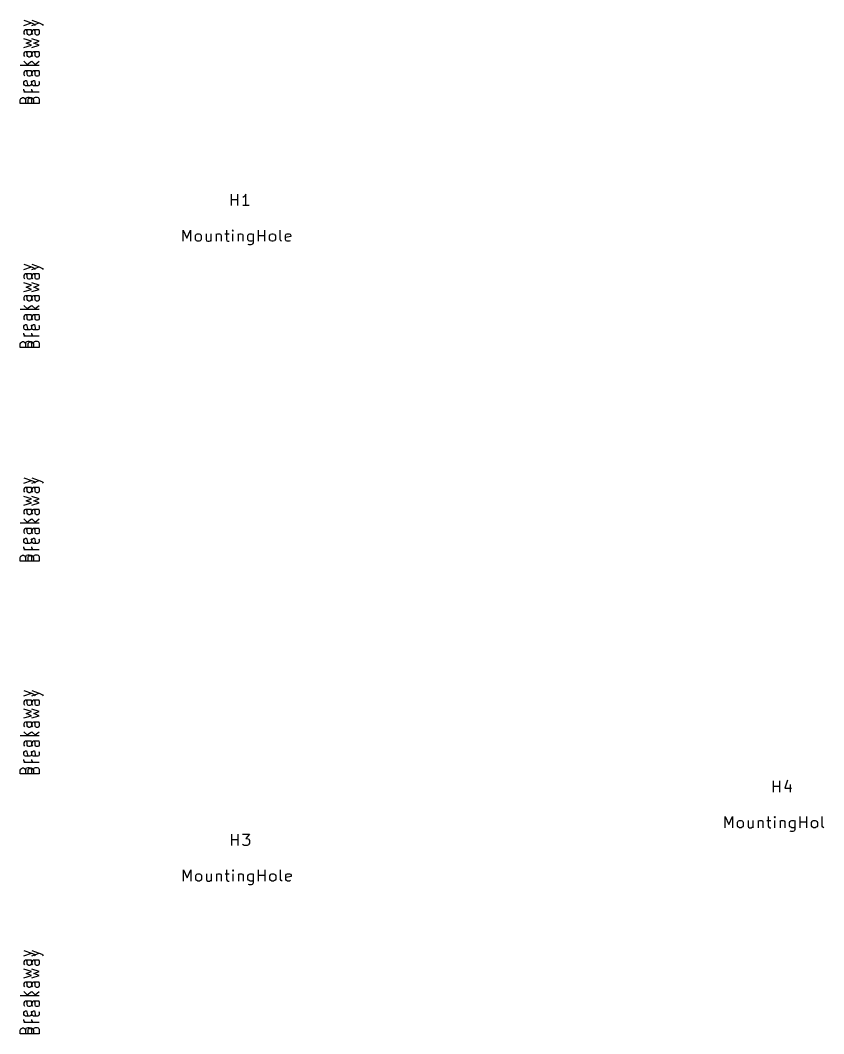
# Model space of a CAD drawing. Extents: x 64 to 353, y -155 to -55.
# Drawn here: x 208.4 to 280.2, y -155.1 to -64.6 of the extents above; entities that cross this region are included whole.
import ezdxf

# ---------------------------------------------------------------- set-up
doc = ezdxf.new("R2010")
doc.units = 0
doc.layers.add('BLACK', color=7, linetype='CONTINUOUS')

msp = doc.modelspace()

# ---------------------------------------------------------------- linework, layer by layer
at = {"layer": 'BLACK', "linetype": 'CONTINUOUS'}
for p, q in [((208.763, -64.6395), (209.429, -64.8776)), ((208.763, -65.1157), (209.429, -64.8776)), ((209.429, -64.8776), (209.667, -64.9728)), ((209.463, -64.6395), (210.129, -64.8776)), ((209.463, -65.1157), (210.129, -64.8776)), ((209.667, -64.9728), (209.715, -65.0205)), ((209.715, -65.0205), (209.763, -65.1157)), ((210.129, -64.8776), (210.367, -64.9728)), ((210.367, -64.9728), (210.415, -65.0205)), ((210.415, -65.0205), (210.463, -65.1157)), ((208.81, -65.5443), (208.763, -65.6395)), ((208.763, -65.6395), (208.763, -65.83)), ((208.763, -65.83), (208.81, -65.9252)), ((208.906, -65.4966), (208.81, -65.5443)), ((209.429, -65.4966), (208.906, -65.4966)), ((209.048, -65.5919), (209.001, -65.4966)), ((209.048, -65.83), (209.048, -65.5919)), ((209.096, -65.9252), (209.048, -65.83)), ((209.191, -65.9728), (209.096, -65.9252)), ((209.287, -65.9728), (209.191, -65.9728)), ((209.382, -65.9252), (209.287, -65.9728)), ((209.382, -65.4966), (209.429, -65.5919)), ((209.429, -65.83), (209.382, -65.9252)), ((209.429, -65.5919), (209.429, -65.83)), ((209.51, -65.5443), (209.463, -65.6395)), ((209.463, -65.6395), (209.463, -65.83)), ((209.463, -65.83), (209.51, -65.9252)), ((209.606, -65.4966), (209.51, -65.5443)), ((210.129, -65.4966), (209.606, -65.4966)), ((209.748, -65.5919), (209.701, -65.4966)), ((209.748, -65.83), (209.748, -65.5919)), ((209.796, -65.9252), (209.748, -65.83)), ((209.891, -65.9728), (209.796, -65.9252)), ((209.987, -65.9728), (209.891, -65.9728)), ((210.082, -65.9252), (209.987, -65.9728)), ((210.082, -65.4966), (210.129, -65.5919)), ((210.129, -65.83), (210.082, -65.9252)), ((210.129, -65.5919), (210.129, -65.83)), ((209.429, -66.4966), (208.763, -66.3062)), ((208.763, -67.0681), (209.429, -66.8776)), ((208.953, -66.6871), (209.429, -66.4966)), ((209.429, -66.8776), (208.953, -66.6871)), ((210.129, -66.4966), (209.463, -66.3062)), ((209.463, -67.0681), (210.129, -66.8776)), ((209.653, -66.6871), (210.129, -66.4966)), ((210.129, -66.8776), (209.653, -66.6871)), ((208.81, -67.4966), (208.763, -67.5919)), ((208.763, -67.5919), (208.763, -67.7824)), ((208.763, -67.7824), (208.81, -67.8776)), ((208.906, -67.449), (208.81, -67.4966)), ((209.429, -67.449), (208.906, -67.449)), ((209.048, -67.5443), (209.001, -67.449)), ((209.048, -67.7824), (209.048, -67.5443)), ((209.096, -67.8776), (209.048, -67.7824)), ((209.191, -67.9252), (209.096, -67.8776)), ((209.382, -67.8776), (209.287, -67.9252)), ((209.382, -67.449), (209.429, -67.5443)), ((209.429, -67.7824), (209.382, -67.8776)), ((209.429, -67.5443), (209.429, -67.7824)), ((209.51, -67.4966), (209.463, -67.5919)), ((209.463, -67.5919), (209.463, -67.7824)), ((209.463, -67.7824), (209.51, -67.8776)), ((209.606, -67.449), (209.51, -67.4966)), ((210.129, -67.449), (209.606, -67.449)), ((209.748, -67.5443), (209.701, -67.449)), ((209.748, -67.7824), (209.748, -67.5443)), ((209.796, -67.8776), (209.748, -67.7824)), ((209.891, -67.9252), (209.796, -67.8776)), ((210.082, -67.8776), (209.987, -67.9252)), ((210.082, -67.449), (210.129, -67.5443)), ((210.129, -67.7824), (210.082, -67.8776)), ((210.129, -67.5443), (210.129, -67.7824)), ((209.429, -68.6871), (208.429, -68.6871)), ((208.763, -68.3062), (209.144, -68.6871)), ((209.048, -68.5919), (209.429, -68.3062)), ((210.129, -68.6871), (209.129, -68.6871)), ((209.287, -67.9252), (209.191, -67.9252)), ((209.463, -68.3062), (209.844, -68.6871)), ((209.748, -68.5919), (210.129, -68.3062)), ((209.987, -67.9252), (209.891, -67.9252)), ((208.81, -69.2109), (208.763, -69.3062)), ((208.763, -69.3062), (208.763, -69.4966)), ((208.763, -69.4966), (208.81, -69.5919)), ((208.906, -69.1633), (208.81, -69.2109)), ((209.429, -69.1633), (208.906, -69.1633)), ((209.048, -69.2585), (209.001, -69.1633)), ((209.048, -69.4966), (209.048, -69.2585)), ((209.096, -69.5919), (209.048, -69.4966)), ((209.191, -69.6395), (209.096, -69.5919)), ((209.287, -69.6395), (209.191, -69.6395)), ((209.382, -69.5919), (209.287, -69.6395)), ((209.382, -69.1633), (209.429, -69.2585)), ((209.429, -69.4966), (209.382, -69.5919)), ((209.429, -69.2585), (209.429, -69.4966)), ((209.51, -69.2109), (209.463, -69.3062)), ((209.463, -69.3062), (209.463, -69.4966)), ((209.463, -69.4966), (209.51, -69.5919)), ((209.606, -69.1633), (209.51, -69.2109)), ((210.129, -69.1633), (209.606, -69.1633)), ((209.748, -69.2585), (209.701, -69.1633)), ((209.748, -69.4966), (209.748, -69.2585)), ((209.796, -69.5919), (209.748, -69.4966)), ((209.891, -69.6395), (209.796, -69.5919)), ((209.987, -69.6395), (209.891, -69.6395)), ((210.082, -69.5919), (209.987, -69.6395)), ((210.082, -69.1633), (210.129, -69.2585)), ((210.129, -69.4966), (210.082, -69.5919)), ((210.129, -69.2585), (210.129, -69.4966)), ((208.763, -70.1633), (208.81, -70.0681)), ((208.763, -70.3538), (208.763, -70.1633)), ((208.81, -70.449), (208.763, -70.3538)), ((208.81, -70.0681), (208.906, -70.0205)), ((208.906, -70.4966), (208.81, -70.449)), ((208.906, -70.0205), (209.001, -70.0205)), ((209.287, -70.4966), (208.906, -70.4966)), ((209.001, -70.0205), (209.096, -70.4966)), ((209.382, -70.449), (209.287, -70.4966)), ((209.382, -70.0681), (209.429, -70.1633)), ((209.429, -70.3538), (209.382, -70.449)), ((209.429, -70.1633), (209.429, -70.3538)), ((209.463, -70.1633), (209.51, -70.0681)), ((209.463, -70.3538), (209.463, -70.1633)), ((209.51, -70.449), (209.463, -70.3538)), ((209.51, -70.0681), (209.606, -70.0205)), ((209.606, -70.4966), (209.51, -70.449)), ((209.606, -70.0205), (209.701, -70.0205)), ((209.987, -70.4966), (209.606, -70.4966)), ((209.701, -70.0205), (209.796, -70.4966)), ((210.082, -70.449), (209.987, -70.4966)), ((210.082, -70.0681), (210.129, -70.1633)), ((210.129, -70.3538), (210.082, -70.449)), ((210.129, -70.1633), (210.129, -70.3538)), ((208.763, -70.8776), (208.763, -70.7824)), ((208.81, -70.9728), (208.763, -70.8776)), ((209.429, -71.0681), (208.763, -71.0681)), ((208.858, -71.0205), (208.81, -70.9728)), ((208.953, -71.0681), (208.858, -71.0205)), ((209.001, -71.5443), (209.096, -71.4966)), ((209.096, -71.4966), (209.239, -71.4966)), ((209.239, -71.4966), (209.334, -71.5443)), ((209.463, -70.8776), (209.463, -70.7824)), ((209.51, -70.9728), (209.463, -70.8776)), ((210.129, -71.0681), (209.463, -71.0681)), ((209.558, -71.0205), (209.51, -70.9728)), ((209.653, -71.0681), (209.558, -71.0205)), ((209.701, -71.5443), (209.796, -71.4966)), ((209.796, -71.4966), (209.939, -71.4966)), ((209.939, -71.4966), (210.034, -71.5443)), ((208.429, -71.7347), (208.477, -71.6395)), ((208.429, -72.0681), (208.429, -71.7347)), ((209.429, -72.0681), (208.429, -72.0681)), ((208.477, -71.6395), (208.525, -71.5919)), ((208.525, -71.5919), (208.62, -71.5443)), ((208.62, -71.5443), (208.715, -71.5443)), ((208.715, -71.5443), (208.81, -71.5919)), ((208.81, -71.5919), (208.858, -71.6395)), ((208.858, -71.6395), (208.906, -71.7347)), ((208.906, -71.7347), (208.953, -71.5919)), ((208.906, -71.7347), (208.906, -72.0681)), ((208.953, -71.5919), (209.001, -71.5443)), ((209.129, -71.7347), (209.177, -71.6395)), ((209.129, -72.0681), (209.129, -71.7347)), ((210.129, -72.0681), (209.129, -72.0681)), ((209.177, -71.6395), (209.225, -71.5919)), ((209.225, -71.5919), (209.32, -71.5443)), ((209.32, -71.5443), (209.415, -71.5443)), ((209.334, -71.5443), (209.382, -71.5919)), ((209.382, -71.5919), (209.429, -71.6871)), ((209.415, -71.5443), (209.51, -71.5919)), ((209.429, -71.6871), (209.429, -72.0681)), ((209.51, -71.5919), (209.558, -71.6395)), ((209.558, -71.6395), (209.606, -71.7347)), ((209.606, -71.7347), (209.653, -71.5919)), ((209.606, -71.7347), (209.606, -72.0681)), ((209.653, -71.5919), (209.701, -71.5443)), ((210.034, -71.5443), (210.082, -71.5919)), ((210.082, -71.5919), (210.129, -71.6871)), ((210.129, -71.6871), (210.129, -72.0681)), ((227.31, -81.1736), (227.31, -80.1736)), ((227.881, -81.1736), (227.881, -80.1736)), ((228.405, -80.4117), (228.31, -80.4593)), ((228.5, -80.3164), (228.405, -80.4117)), ((228.595, -80.1736), (228.5, -80.3164)), ((228.595, -81.1736), (228.595, -80.1736)), ((227.31, -80.6498), (227.881, -80.6498)), ((228.881, -81.1736), (228.31, -81.1736)), ((222.986, -84.3736), (222.986, -83.3736)), ((222.986, -83.3736), (223.319, -84.0879)), ((223.319, -84.0879), (223.653, -83.3736)), ((223.653, -83.3736), (223.653, -84.3736)), ((224.081, -83.8974), (224.129, -83.8022)), ((224.081, -84.1831), (224.081, -83.8974)), ((224.129, -83.8022), (224.176, -83.7545)), ((224.176, -83.7545), (224.272, -83.7069)), ((224.272, -83.7069), (224.414, -83.7069)), ((224.414, -83.7069), (224.51, -83.7545)), ((224.51, -83.7545), (224.557, -83.8022)), ((224.557, -83.8022), (224.605, -83.8974)), ((224.605, -83.8974), (224.605, -84.1831)), ((225.034, -83.7069), (225.034, -84.2307)), ((225.462, -83.7069), (225.462, -84.3736)), ((225.938, -83.7069), (225.938, -84.3736)), ((225.938, -83.8022), (225.986, -83.7545)), ((225.986, -83.7545), (226.081, -83.7069)), ((226.081, -83.7069), (226.224, -83.7069)), ((226.224, -83.7069), (226.319, -83.7545)), ((226.319, -83.7545), (226.367, -83.8498)), ((226.367, -83.8498), (226.367, -84.3736)), ((226.7, -83.7069), (227.081, -83.7069)), ((226.843, -83.3736), (226.843, -84.2307)), ((227.414, -83.3736), (227.367, -83.4212)), ((227.367, -83.4212), (227.414, -83.4688)), ((227.462, -83.4212), (227.414, -83.3736)), ((227.414, -83.3736), (227.414, -83.4688)), ((227.414, -83.4688), (227.462, -83.4212)), ((227.414, -84.3736), (227.414, -83.7069)), ((227.891, -83.7069), (227.891, -84.3736)), ((227.891, -83.8022), (227.938, -83.7545)), ((227.938, -83.7545), (228.034, -83.7069)), ((228.034, -83.7069), (228.176, -83.7069)), ((228.176, -83.7069), (228.272, -83.7545)), ((228.272, -83.7545), (228.319, -83.8498)), ((228.319, -83.8498), (228.319, -84.3736)), ((228.748, -83.8974), (228.795, -83.8022)), ((228.748, -84.1831), (228.748, -83.8974)), ((228.795, -83.8022), (228.843, -83.7545)), ((228.843, -83.7545), (228.938, -83.7069)), ((228.938, -83.7069), (229.129, -83.7069)), ((229.129, -83.7069), (229.224, -83.7545)), ((229.224, -83.7069), (229.224, -84.5164)), ((229.7, -84.3736), (229.7, -83.3736)), ((229.7, -83.8498), (230.272, -83.8498)), ((230.272, -84.3736), (230.272, -83.3736)), ((230.7, -83.8974), (230.748, -83.8022)), ((230.7, -84.1831), (230.7, -83.8974)), ((230.748, -83.8022), (230.795, -83.7545)), ((230.795, -83.7545), (230.891, -83.7069)), ((230.891, -83.7069), (231.034, -83.7069)), ((231.034, -83.7069), (231.129, -83.7545)), ((231.129, -83.7545), (231.176, -83.8022)), ((231.176, -83.8022), (231.224, -83.8974)), ((231.224, -83.8974), (231.224, -84.1831)), ((231.653, -84.2307), (231.653, -83.3736)), ((232.129, -83.8498), (232.176, -83.7545)), ((232.129, -84.2307), (232.129, -83.8498)), ((232.605, -83.945), (232.129, -84.0402)), ((232.176, -83.7545), (232.272, -83.7069)), ((232.272, -83.7069), (232.462, -83.7069)), ((232.462, -83.7069), (232.557, -83.7545)), ((232.557, -83.7545), (232.605, -83.8498)), ((232.605, -83.8498), (232.605, -83.945)), ((224.129, -84.2783), (224.081, -84.1831)), ((224.176, -84.326), (224.129, -84.2783)), ((224.272, -84.3736), (224.176, -84.326)), ((224.414, -84.3736), (224.272, -84.3736)), ((224.51, -84.326), (224.414, -84.3736)), ((224.557, -84.2783), (224.51, -84.326)), ((224.605, -84.1831), (224.557, -84.2783)), ((225.034, -84.2307), (225.081, -84.326)), ((225.081, -84.326), (225.176, -84.3736)), ((225.176, -84.3736), (225.319, -84.3736)), ((225.319, -84.3736), (225.414, -84.326)), ((225.414, -84.326), (225.462, -84.2783)), ((226.843, -84.2307), (226.891, -84.326)), ((226.891, -84.326), (226.986, -84.3736)), ((226.986, -84.3736), (227.081, -84.3736)), ((228.795, -84.2783), (228.748, -84.1831)), ((228.843, -84.326), (228.795, -84.2783)), ((228.891, -84.7069), (228.795, -84.6593)), ((228.938, -84.3736), (228.843, -84.326)), ((229.034, -84.7069), (228.891, -84.7069)), ((229.129, -84.3736), (228.938, -84.3736)), ((229.129, -84.6593), (229.034, -84.7069)), ((229.224, -84.326), (229.129, -84.3736)), ((229.176, -84.6117), (229.129, -84.6593)), ((229.224, -84.5164), (229.176, -84.6117)), ((230.748, -84.2783), (230.7, -84.1831)), ((230.795, -84.326), (230.748, -84.2783)), ((230.891, -84.3736), (230.795, -84.326)), ((231.034, -84.3736), (230.891, -84.3736)), ((231.129, -84.326), (231.034, -84.3736)), ((231.176, -84.2783), (231.129, -84.326)), ((231.224, -84.1831), (231.176, -84.2783)), ((231.7, -84.326), (231.653, -84.2307)), ((231.795, -84.3736), (231.7, -84.326)), ((232.176, -84.326), (232.129, -84.2307)), ((232.272, -84.3736), (232.176, -84.326)), ((232.462, -84.3736), (232.272, -84.3736)), ((232.557, -84.326), (232.462, -84.3736)), ((208.763, -86.4327), (209.429, -86.6708)), ((208.763, -86.9089), (209.429, -86.6708)), ((209.429, -86.6708), (209.667, -86.766)), ((209.463, -86.4327), (210.129, -86.6708)), ((209.463, -86.9089), (210.129, -86.6708)), ((209.667, -86.766), (209.715, -86.8137)), ((209.715, -86.8137), (209.763, -86.9089)), ((210.129, -86.6708), (210.367, -86.766)), ((210.367, -86.766), (210.415, -86.8137)), ((210.415, -86.8137), (210.463, -86.9089)), ((208.81, -87.3375), (208.763, -87.4327)), ((208.763, -87.4327), (208.763, -87.6232)), ((208.763, -87.6232), (208.81, -87.7184)), ((208.906, -87.2898), (208.81, -87.3375)), ((209.429, -87.2898), (208.906, -87.2898)), ((209.048, -87.3851), (209.001, -87.2898)), ((209.048, -87.6232), (209.048, -87.3851)), ((209.096, -87.7184), (209.048, -87.6232)), ((209.191, -87.766), (209.096, -87.7184)), ((209.287, -87.766), (209.191, -87.766)), ((209.382, -87.7184), (209.287, -87.766)), ((209.382, -87.2898), (209.429, -87.3851)), ((209.429, -87.6232), (209.382, -87.7184)), ((209.429, -87.3851), (209.429, -87.6232)), ((209.51, -87.3375), (209.463, -87.4327)), ((209.463, -87.4327), (209.463, -87.6232)), ((209.463, -87.6232), (209.51, -87.7184)), ((209.606, -87.2898), (209.51, -87.3375)), ((210.129, -87.2898), (209.606, -87.2898)), ((209.748, -87.3851), (209.701, -87.2898)), ((209.748, -87.6232), (209.748, -87.3851)), ((209.796, -87.7184), (209.748, -87.6232)), ((209.891, -87.766), (209.796, -87.7184)), ((209.987, -87.766), (209.891, -87.766)), ((210.082, -87.7184), (209.987, -87.766)), ((210.082, -87.2898), (210.129, -87.3851)), ((210.129, -87.6232), (210.082, -87.7184)), ((210.129, -87.3851), (210.129, -87.6232)), ((209.429, -88.2898), (208.763, -88.0994)), ((208.763, -88.8613), (209.429, -88.6708)), ((208.953, -88.4803), (209.429, -88.2898)), ((209.429, -88.6708), (208.953, -88.4803)), ((210.129, -88.2898), (209.463, -88.0994)), ((209.463, -88.8613), (210.129, -88.6708)), ((209.653, -88.4803), (210.129, -88.2898)), ((210.129, -88.6708), (209.653, -88.4803)), ((208.81, -89.2898), (208.763, -89.3851)), ((208.763, -89.3851), (208.763, -89.5756)), ((208.763, -89.5756), (208.81, -89.6708)), ((208.906, -89.2422), (208.81, -89.2898)), ((209.429, -89.2422), (208.906, -89.2422)), ((209.048, -89.3375), (209.001, -89.2422)), ((209.048, -89.5756), (209.048, -89.3375)), ((209.096, -89.6708), (209.048, -89.5756)), ((209.382, -89.2422), (209.429, -89.3375)), ((209.429, -89.5756), (209.382, -89.6708)), ((209.429, -89.3375), (209.429, -89.5756)), ((209.51, -89.2898), (209.463, -89.3851)), ((209.463, -89.3851), (209.463, -89.5756)), ((209.463, -89.5756), (209.51, -89.6708)), ((209.606, -89.2422), (209.51, -89.2898)), ((210.129, -89.2422), (209.606, -89.2422)), ((209.748, -89.3375), (209.701, -89.2422)), ((209.748, -89.5756), (209.748, -89.3375)), ((209.796, -89.6708), (209.748, -89.5756)), ((210.082, -89.2422), (210.129, -89.3375)), ((210.129, -89.5756), (210.082, -89.6708)), ((210.129, -89.3375), (210.129, -89.5756)), ((209.429, -90.4803), (208.429, -90.4803)), ((208.763, -90.0994), (209.144, -90.4803)), ((209.048, -90.3851), (209.429, -90.0994)), ((209.191, -89.7184), (209.096, -89.6708)), ((210.129, -90.4803), (209.129, -90.4803)), ((209.287, -89.7184), (209.191, -89.7184)), ((209.382, -89.6708), (209.287, -89.7184)), ((209.463, -90.0994), (209.844, -90.4803)), ((209.748, -90.3851), (210.129, -90.0994)), ((209.891, -89.7184), (209.796, -89.6708)), ((209.987, -89.7184), (209.891, -89.7184)), ((210.082, -89.6708), (209.987, -89.7184)), ((208.81, -91.0041), (208.763, -91.0994)), ((208.763, -91.0994), (208.763, -91.2898)), ((208.763, -91.2898), (208.81, -91.3851)), ((208.906, -90.9565), (208.81, -91.0041)), ((209.429, -90.9565), (208.906, -90.9565)), ((209.048, -91.0517), (209.001, -90.9565)), ((209.048, -91.2898), (209.048, -91.0517)), ((209.096, -91.3851), (209.048, -91.2898)), ((209.191, -91.4327), (209.096, -91.3851)), ((209.382, -91.3851), (209.287, -91.4327)), ((209.382, -90.9565), (209.429, -91.0517)), ((209.429, -91.2898), (209.382, -91.3851)), ((209.429, -91.0517), (209.429, -91.2898)), ((209.51, -91.0041), (209.463, -91.0994)), ((209.463, -91.0994), (209.463, -91.2898)), ((209.463, -91.2898), (209.51, -91.3851)), ((209.606, -90.9565), (209.51, -91.0041)), ((210.129, -90.9565), (209.606, -90.9565)), ((209.748, -91.0517), (209.701, -90.9565)), ((209.748, -91.2898), (209.748, -91.0517)), ((209.796, -91.3851), (209.748, -91.2898)), ((209.891, -91.4327), (209.796, -91.3851)), ((210.082, -91.3851), (209.987, -91.4327)), ((210.082, -90.9565), (210.129, -91.0517)), ((210.129, -91.2898), (210.082, -91.3851)), ((210.129, -91.0517), (210.129, -91.2898)), ((208.763, -91.9565), (208.81, -91.8613)), ((208.763, -92.147), (208.763, -91.9565)), ((208.81, -92.2422), (208.763, -92.147)), ((208.81, -91.8613), (208.906, -91.8137)), ((208.906, -92.2898), (208.81, -92.2422)), ((208.906, -91.8137), (209.001, -91.8137)), ((209.287, -92.2898), (208.906, -92.2898)), ((209.001, -91.8137), (209.096, -92.2898)), ((209.287, -91.4327), (209.191, -91.4327)), ((209.382, -92.2422), (209.287, -92.2898)), ((209.382, -91.8613), (209.429, -91.9565)), ((209.429, -92.147), (209.382, -92.2422)), ((209.429, -91.9565), (209.429, -92.147)), ((209.463, -91.9565), (209.51, -91.8613)), ((209.463, -92.147), (209.463, -91.9565)), ((209.51, -92.2422), (209.463, -92.147)), ((209.51, -91.8613), (209.606, -91.8137)), ((209.606, -92.2898), (209.51, -92.2422)), ((209.606, -91.8137), (209.701, -91.8137)), ((209.987, -92.2898), (209.606, -92.2898)), ((209.701, -91.8137), (209.796, -92.2898)), ((209.987, -91.4327), (209.891, -91.4327)), ((210.082, -92.2422), (209.987, -92.2898)), ((210.082, -91.8613), (210.129, -91.9565)), ((210.129, -92.147), (210.082, -92.2422)), ((210.129, -91.9565), (210.129, -92.147)), ((208.763, -92.6708), (208.763, -92.5756)), ((208.81, -92.766), (208.763, -92.6708)), ((209.429, -92.8613), (208.763, -92.8613)), ((208.858, -92.8137), (208.81, -92.766)), ((208.953, -92.8613), (208.858, -92.8137)), ((209.463, -92.6708), (209.463, -92.5756)), ((209.51, -92.766), (209.463, -92.6708)), ((210.129, -92.8613), (209.463, -92.8613)), ((209.558, -92.8137), (209.51, -92.766)), ((209.653, -92.8613), (209.558, -92.8137)), ((208.429, -93.5279), (208.477, -93.4327)), ((208.429, -93.8613), (208.429, -93.5279)), ((209.429, -93.8613), (208.429, -93.8613)), ((208.477, -93.4327), (208.525, -93.3851)), ((208.525, -93.3851), (208.62, -93.3375)), ((208.62, -93.3375), (208.715, -93.3375)), ((208.715, -93.3375), (208.81, -93.3851)), ((208.81, -93.3851), (208.858, -93.4327)), ((208.858, -93.4327), (208.906, -93.5279)), ((208.906, -93.5279), (208.953, -93.3851)), ((208.906, -93.5279), (208.906, -93.8613)), ((208.953, -93.3851), (209.001, -93.3375)), ((209.001, -93.3375), (209.096, -93.2898)), ((209.096, -93.2898), (209.239, -93.2898)), ((209.129, -93.5279), (209.177, -93.4327)), ((209.129, -93.8613), (209.129, -93.5279)), ((210.129, -93.8613), (209.129, -93.8613)), ((209.177, -93.4327), (209.225, -93.3851)), ((209.225, -93.3851), (209.32, -93.3375)), ((209.239, -93.2898), (209.334, -93.3375)), ((209.32, -93.3375), (209.415, -93.3375)), ((209.334, -93.3375), (209.382, -93.3851)), ((209.382, -93.3851), (209.429, -93.4803)), ((209.415, -93.3375), (209.51, -93.3851)), ((209.429, -93.4803), (209.429, -93.8613)), ((209.51, -93.3851), (209.558, -93.4327)), ((209.558, -93.4327), (209.606, -93.5279)), ((209.606, -93.5279), (209.653, -93.3851)), ((209.606, -93.5279), (209.606, -93.8613)), ((209.653, -93.3851), (209.701, -93.3375)), ((209.701, -93.3375), (209.796, -93.2898)), ((209.796, -93.2898), (209.939, -93.2898)), ((209.939, -93.2898), (210.034, -93.3375)), ((210.034, -93.3375), (210.082, -93.3851)), ((210.082, -93.3851), (210.129, -93.4803)), ((210.129, -93.4803), (210.129, -93.8613)), ((208.763, -105.508), (209.429, -105.746)), ((208.763, -105.984), (209.429, -105.746)), ((209.429, -105.746), (209.667, -105.841)), ((209.463, -105.508), (210.129, -105.746)), ((209.463, -105.984), (210.129, -105.746)), ((209.667, -105.841), (209.715, -105.889)), ((209.715, -105.889), (209.763, -105.984)), ((210.129, -105.746), (210.367, -105.841)), ((210.367, -105.841), (210.415, -105.889)), ((210.415, -105.889), (210.463, -105.984)), ((208.81, -106.413), (208.763, -106.508)), ((208.763, -106.508), (208.763, -106.699)), ((208.763, -106.699), (208.81, -106.794)), ((208.906, -106.365), (208.81, -106.413)), ((209.429, -106.365), (208.906, -106.365)), ((209.048, -106.46), (209.001, -106.365)), ((209.048, -106.699), (209.048, -106.46)), ((209.096, -106.794), (209.048, -106.699)), ((209.191, -106.841), (209.096, -106.794)), ((209.382, -106.794), (209.287, -106.841)), ((209.382, -106.365), (209.429, -106.46)), ((209.429, -106.699), (209.382, -106.794)), ((209.429, -106.46), (209.429, -106.699)), ((209.51, -106.413), (209.463, -106.508)), ((209.463, -106.508), (209.463, -106.699)), ((209.463, -106.699), (209.51, -106.794)), ((209.606, -106.365), (209.51, -106.413)), ((210.129, -106.365), (209.606, -106.365)), ((209.748, -106.46), (209.701, -106.365)), ((209.748, -106.699), (209.748, -106.46)), ((209.796, -106.794), (209.748, -106.699)), ((209.891, -106.841), (209.796, -106.794)), ((210.082, -106.794), (209.987, -106.841)), ((210.082, -106.365), (210.129, -106.46)), ((210.129, -106.699), (210.082, -106.794)), ((210.129, -106.46), (210.129, -106.699)), ((209.429, -107.365), (208.763, -107.175)), ((208.953, -107.556), (209.429, -107.365)), ((209.429, -107.746), (208.953, -107.556)), ((209.287, -106.841), (209.191, -106.841)), ((210.129, -107.365), (209.463, -107.175)), ((209.653, -107.556), (210.129, -107.365)), ((210.129, -107.746), (209.653, -107.556)), ((209.987, -106.841), (209.891, -106.841)), ((208.763, -107.937), (209.429, -107.746)), ((208.81, -108.365), (208.763, -108.46)), ((208.763, -108.46), (208.763, -108.651)), ((208.906, -108.318), (208.81, -108.365)), ((209.429, -108.318), (208.906, -108.318)), ((209.048, -108.413), (209.001, -108.318)), ((209.048, -108.651), (209.048, -108.413)), ((209.382, -108.318), (209.429, -108.413)), ((209.429, -108.413), (209.429, -108.651)), ((209.463, -107.937), (210.129, -107.746)), ((209.51, -108.365), (209.463, -108.46)), ((209.463, -108.46), (209.463, -108.651)), ((209.606, -108.318), (209.51, -108.365)), ((210.129, -108.318), (209.606, -108.318)), ((209.748, -108.413), (209.701, -108.318)), ((209.748, -108.651), (209.748, -108.413)), ((210.082, -108.318), (210.129, -108.413)), ((210.129, -108.413), (210.129, -108.651)), ((208.763, -108.651), (208.81, -108.746)), ((208.763, -109.175), (209.144, -109.556)), ((209.096, -108.746), (209.048, -108.651)), ((209.048, -109.46), (209.429, -109.175)), ((209.191, -108.794), (209.096, -108.746)), ((209.287, -108.794), (209.191, -108.794)), ((209.382, -108.746), (209.287, -108.794)), ((209.429, -108.651), (209.382, -108.746)), ((209.463, -108.651), (209.51, -108.746)), ((209.463, -109.175), (209.844, -109.556)), ((209.796, -108.746), (209.748, -108.651)), ((209.748, -109.46), (210.129, -109.175)), ((209.891, -108.794), (209.796, -108.746)), ((209.987, -108.794), (209.891, -108.794)), ((210.082, -108.746), (209.987, -108.794)), ((210.129, -108.651), (210.082, -108.746)), ((209.429, -109.556), (208.429, -109.556)), ((208.81, -110.08), (208.763, -110.175)), ((208.763, -110.175), (208.763, -110.365)), ((208.763, -110.365), (208.81, -110.46)), ((208.906, -110.032), (208.81, -110.08)), ((209.429, -110.032), (208.906, -110.032)), ((209.048, -110.127), (209.001, -110.032)), ((209.048, -110.365), (209.048, -110.127)), ((209.096, -110.46), (209.048, -110.365)), ((210.129, -109.556), (209.129, -109.556)), ((209.382, -110.032), (209.429, -110.127)), ((209.429, -110.365), (209.382, -110.46)), ((209.429, -110.127), (209.429, -110.365)), ((209.51, -110.08), (209.463, -110.175)), ((209.463, -110.175), (209.463, -110.365)), ((209.463, -110.365), (209.51, -110.46)), ((209.606, -110.032), (209.51, -110.08)), ((210.129, -110.032), (209.606, -110.032)), ((209.748, -110.127), (209.701, -110.032)), ((209.748, -110.365), (209.748, -110.127)), ((209.796, -110.46), (209.748, -110.365)), ((210.082, -110.032), (210.129, -110.127)), ((210.129, -110.365), (210.082, -110.46)), ((210.129, -110.127), (210.129, -110.365)), ((208.763, -111.032), (208.81, -110.937)), ((208.763, -111.222), (208.763, -111.032)), ((208.81, -111.318), (208.763, -111.222)), ((208.81, -110.937), (208.906, -110.889)), ((208.906, -111.365), (208.81, -111.318)), ((208.906, -110.889), (209.001, -110.889)), ((209.001, -110.889), (209.096, -111.365)), ((209.191, -110.508), (209.096, -110.46)), ((209.287, -110.508), (209.191, -110.508)), ((209.382, -110.46), (209.287, -110.508)), ((209.382, -111.318), (209.287, -111.365)), ((209.382, -110.937), (209.429, -111.032)), ((209.429, -111.222), (209.382, -111.318)), ((209.429, -111.032), (209.429, -111.222)), ((209.463, -111.032), (209.51, -110.937)), ((209.463, -111.222), (209.463, -111.032)), ((209.51, -111.318), (209.463, -111.222)), ((209.51, -110.937), (209.606, -110.889)), ((209.606, -111.365), (209.51, -111.318)), ((209.606, -110.889), (209.701, -110.889)), ((209.701, -110.889), (209.796, -111.365)), ((209.891, -110.508), (209.796, -110.46)), ((209.987, -110.508), (209.891, -110.508)), ((210.082, -110.46), (209.987, -110.508)), ((210.082, -111.318), (209.987, -111.365)), ((210.082, -110.937), (210.129, -111.032)), ((210.129, -111.222), (210.082, -111.318)), ((210.129, -111.032), (210.129, -111.222)), ((208.763, -111.746), (208.763, -111.651)), ((208.81, -111.841), (208.763, -111.746)), ((209.429, -111.937), (208.763, -111.937)), ((208.858, -111.889), (208.81, -111.841)), ((208.953, -111.937), (208.858, -111.889)), ((209.287, -111.365), (208.906, -111.365)), ((209.463, -111.746), (209.463, -111.651)), ((209.51, -111.841), (209.463, -111.746)), ((210.129, -111.937), (209.463, -111.937)), ((209.558, -111.889), (209.51, -111.841)), ((209.653, -111.937), (209.558, -111.889)), ((209.987, -111.365), (209.606, -111.365)), ((208.429, -112.603), (208.477, -112.508)), ((208.429, -112.937), (208.429, -112.603)), ((209.429, -112.937), (208.429, -112.937)), ((208.477, -112.508), (208.525, -112.46)), ((208.525, -112.46), (208.62, -112.413)), ((208.62, -112.413), (208.715, -112.413)), ((208.715, -112.413), (208.81, -112.46)), ((208.81, -112.46), (208.858, -112.508)), ((208.858, -112.508), (208.906, -112.603)), ((208.906, -112.603), (208.953, -112.46)), ((208.906, -112.603), (208.906, -112.937)), ((208.953, -112.46), (209.001, -112.413)), ((209.001, -112.413), (209.096, -112.365)), ((209.096, -112.365), (209.239, -112.365)), ((209.129, -112.603), (209.177, -112.508)), ((209.129, -112.937), (209.129, -112.603)), ((210.129, -112.937), (209.129, -112.937)), ((209.177, -112.508), (209.225, -112.46)), ((209.225, -112.46), (209.32, -112.413)), ((209.239, -112.365), (209.334, -112.413)), ((209.32, -112.413), (209.415, -112.413)), ((209.334, -112.413), (209.382, -112.46)), ((209.382, -112.46), (209.429, -112.556)), ((209.415, -112.413), (209.51, -112.46)), ((209.429, -112.556), (209.429, -112.937)), ((209.51, -112.46), (209.558, -112.508)), ((209.558, -112.508), (209.606, -112.603)), ((209.606, -112.603), (209.653, -112.46)), ((209.606, -112.603), (209.606, -112.937)), ((209.653, -112.46), (209.701, -112.413)), ((209.701, -112.413), (209.796, -112.365)), ((209.796, -112.365), (209.939, -112.365)), ((209.939, -112.365), (210.034, -112.413)), ((210.034, -112.413), (210.082, -112.46)), ((210.082, -112.46), (210.129, -112.556)), ((210.129, -112.556), (210.129, -112.937)), ((208.763, -124.507), (209.429, -124.745)), ((208.763, -124.983), (209.429, -124.745)), ((209.429, -124.745), (209.667, -124.841)), ((209.463, -124.507), (210.129, -124.745)), ((209.463, -124.983), (210.129, -124.745)), ((209.667, -124.841), (209.715, -124.888)), ((209.715, -124.888), (209.763, -124.983)), ((210.129, -124.745), (210.367, -124.841)), ((210.367, -124.841), (210.415, -124.888)), ((210.415, -124.888), (210.463, -124.983)), ((208.81, -125.412), (208.763, -125.507)), ((208.763, -125.507), (208.763, -125.698)), ((208.763, -125.698), (208.81, -125.793)), ((208.906, -125.364), (208.81, -125.412)), ((209.429, -125.364), (208.906, -125.364)), ((209.048, -125.46), (209.001, -125.364)), ((209.048, -125.698), (209.048, -125.46)), ((209.096, -125.793), (209.048, -125.698)), ((209.191, -125.841), (209.096, -125.793)), ((209.382, -125.793), (209.287, -125.841)), ((209.382, -125.364), (209.429, -125.46)), ((209.429, -125.698), (209.382, -125.793)), ((209.429, -125.46), (209.429, -125.698)), ((209.51, -125.412), (209.463, -125.507)), ((209.463, -125.507), (209.463, -125.698)), ((209.463, -125.698), (209.51, -125.793)), ((209.606, -125.364), (209.51, -125.412)), ((210.129, -125.364), (209.606, -125.364)), ((209.748, -125.46), (209.701, -125.364)), ((209.748, -125.698), (209.748, -125.46)), ((209.796, -125.793), (209.748, -125.698)), ((209.891, -125.841), (209.796, -125.793)), ((210.082, -125.793), (209.987, -125.841)), ((210.082, -125.364), (210.129, -125.46)), ((210.129, -125.698), (210.082, -125.793)), ((210.129, -125.46), (210.129, -125.698)), ((209.429, -126.364), (208.763, -126.174)), ((208.953, -126.555), (209.429, -126.364)), ((209.429, -126.745), (208.953, -126.555)), ((209.287, -125.841), (209.191, -125.841)), ((210.129, -126.364), (209.463, -126.174)), ((209.653, -126.555), (210.129, -126.364)), ((210.129, -126.745), (209.653, -126.555)), ((209.987, -125.841), (209.891, -125.841)), ((208.763, -126.936), (209.429, -126.745)), ((208.81, -127.364), (208.763, -127.46)), ((208.763, -127.46), (208.763, -127.65)), ((208.906, -127.317), (208.81, -127.364)), ((209.429, -127.317), (208.906, -127.317)), ((209.048, -127.412), (209.001, -127.317)), ((209.048, -127.65), (209.048, -127.412)), ((209.382, -127.317), (209.429, -127.412)), ((209.429, -127.412), (209.429, -127.65)), ((209.463, -126.936), (210.129, -126.745)), ((209.51, -127.364), (209.463, -127.46)), ((209.463, -127.46), (209.463, -127.65)), ((209.606, -127.317), (209.51, -127.364)), ((210.129, -127.317), (209.606, -127.317)), ((209.748, -127.412), (209.701, -127.317)), ((209.748, -127.65), (209.748, -127.412)), ((210.082, -127.317), (210.129, -127.412)), ((210.129, -127.412), (210.129, -127.65)), ((208.763, -127.65), (208.81, -127.745)), ((208.763, -128.174), (209.144, -128.555)), ((209.096, -127.745), (209.048, -127.65)), ((209.048, -128.46), (209.429, -128.174)), ((209.191, -127.793), (209.096, -127.745)), ((209.287, -127.793), (209.191, -127.793)), ((209.382, -127.745), (209.287, -127.793)), ((209.429, -127.65), (209.382, -127.745)), ((209.463, -127.65), (209.51, -127.745)), ((209.463, -128.174), (209.844, -128.555)), ((209.796, -127.745), (209.748, -127.65)), ((209.748, -128.46), (210.129, -128.174)), ((209.891, -127.793), (209.796, -127.745)), ((209.987, -127.793), (209.891, -127.793)), ((210.082, -127.745), (209.987, -127.793)), ((210.129, -127.65), (210.082, -127.745)), ((209.429, -128.555), (208.429, -128.555)), ((208.81, -129.079), (208.763, -129.174)), ((208.763, -129.174), (208.763, -129.364)), ((208.763, -129.364), (208.81, -129.46)), ((208.906, -129.031), (208.81, -129.079)), ((209.429, -129.031), (208.906, -129.031)), ((209.048, -129.126), (209.001, -129.031)), ((209.048, -129.364), (209.048, -129.126)), ((209.096, -129.46), (209.048, -129.364)), ((210.129, -128.555), (209.129, -128.555)), ((209.382, -129.031), (209.429, -129.126)), ((209.429, -129.364), (209.382, -129.46)), ((209.429, -129.126), (209.429, -129.364)), ((209.51, -129.079), (209.463, -129.174)), ((209.463, -129.174), (209.463, -129.364)), ((209.463, -129.364), (209.51, -129.46)), ((209.606, -129.031), (209.51, -129.079)), ((210.129, -129.031), (209.606, -129.031)), ((209.748, -129.126), (209.701, -129.031)), ((209.748, -129.364), (209.748, -129.126)), ((209.796, -129.46), (209.748, -129.364)), ((210.082, -129.031), (210.129, -129.126)), ((210.129, -129.364), (210.082, -129.46)), ((210.129, -129.126), (210.129, -129.364)), ((208.763, -130.031), (208.81, -129.936)), ((208.763, -130.222), (208.763, -130.031)), ((208.81, -130.317), (208.763, -130.222)), ((208.81, -129.936), (208.906, -129.888)), ((208.906, -130.364), (208.81, -130.317)), ((208.906, -129.888), (209.001, -129.888)), ((209.001, -129.888), (209.096, -130.364)), ((209.191, -129.507), (209.096, -129.46)), ((209.287, -129.507), (209.191, -129.507)), ((209.382, -129.46), (209.287, -129.507)), ((209.382, -130.317), (209.287, -130.364)), ((209.382, -129.936), (209.429, -130.031)), ((209.429, -130.222), (209.382, -130.317)), ((209.429, -130.031), (209.429, -130.222)), ((209.463, -130.031), (209.51, -129.936)), ((209.463, -130.222), (209.463, -130.031)), ((209.51, -130.317), (209.463, -130.222)), ((209.51, -129.936), (209.606, -129.888)), ((209.606, -130.364), (209.51, -130.317)), ((209.606, -129.888), (209.701, -129.888)), ((209.701, -129.888), (209.796, -130.364)), ((209.891, -129.507), (209.796, -129.46)), ((209.987, -129.507), (209.891, -129.507)), ((210.082, -129.46), (209.987, -129.507)), ((210.082, -130.317), (209.987, -130.364)), ((210.082, -129.936), (210.129, -130.031)), ((210.129, -130.222), (210.082, -130.317)), ((210.129, -130.031), (210.129, -130.222)), ((208.763, -130.745), (208.763, -130.65)), ((208.81, -130.841), (208.763, -130.745)), ((209.429, -130.936), (208.763, -130.936)), ((208.858, -130.888), (208.81, -130.841)), ((208.953, -130.936), (208.858, -130.888)), ((209.287, -130.364), (208.906, -130.364)), ((209.463, -130.745), (209.463, -130.65)), ((209.51, -130.841), (209.463, -130.745)), ((210.129, -130.936), (209.463, -130.936)), ((209.558, -130.888), (209.51, -130.841)), ((209.653, -130.936), (209.558, -130.888)), ((209.987, -130.364), (209.606, -130.364)), ((208.429, -131.603), (208.477, -131.507)), ((208.429, -131.936), (208.429, -131.603)), ((209.429, -131.936), (208.429, -131.936)), ((208.477, -131.507), (208.525, -131.46)), ((208.525, -131.46), (208.62, -131.412)), ((208.62, -131.412), (208.715, -131.412)), ((208.715, -131.412), (208.81, -131.46)), ((208.81, -131.46), (208.858, -131.507)), ((208.858, -131.507), (208.906, -131.603)), ((208.906, -131.603), (208.953, -131.46)), ((208.906, -131.603), (208.906, -131.936)), ((208.953, -131.46), (209.001, -131.412)), ((209.001, -131.412), (209.096, -131.364)), ((209.096, -131.364), (209.239, -131.364)), ((209.129, -131.603), (209.177, -131.507)), ((209.129, -131.936), (209.129, -131.603)), ((210.129, -131.936), (209.129, -131.936)), ((209.177, -131.507), (209.225, -131.46)), ((209.225, -131.46), (209.32, -131.412)), ((209.239, -131.364), (209.334, -131.412)), ((209.32, -131.412), (209.415, -131.412)), ((209.334, -131.412), (209.382, -131.46)), ((209.382, -131.46), (209.429, -131.555)), ((209.415, -131.412), (209.51, -131.46)), ((209.429, -131.555), (209.429, -131.936)), ((209.51, -131.46), (209.558, -131.507)), ((209.558, -131.507), (209.606, -131.603)), ((209.606, -131.603), (209.653, -131.46)), ((209.606, -131.603), (209.606, -131.936)), ((209.653, -131.46), (209.701, -131.412)), ((209.701, -131.412), (209.796, -131.364)), ((209.796, -131.364), (209.939, -131.364)), ((209.939, -131.364), (210.034, -131.412)), ((210.034, -131.412), (210.082, -131.46)), ((210.082, -131.46), (210.129, -131.555)), ((210.129, -131.555), (210.129, -131.936)), ((275.728, -133.561), (275.728, -132.561)), ((275.728, -133.037), (276.3, -133.037)), ((276.3, -133.561), (276.3, -132.561)), ((276.967, -132.513), (276.728, -133.228)), ((277.205, -132.894), (277.205, -133.561)), ((276.728, -133.228), (277.347, -133.228)), ((271.405, -136.761), (271.405, -135.761)), ((271.405, -135.761), (271.738, -136.475)), ((271.738, -136.475), (272.071, -135.761)), ((272.071, -135.761), (272.071, -136.761)), ((275.262, -135.761), (275.262, -136.618)), ((275.833, -135.761), (275.786, -135.809)), ((275.881, -135.809), (275.833, -135.761)), ((275.833, -135.761), (275.833, -135.856)), ((278.119, -136.761), (278.119, -135.761)), ((278.69, -136.761), (278.69, -135.761)), ((280.071, -136.618), (280.071, -135.761)), ((272.5, -136.285), (272.548, -136.19)), ((272.5, -136.571), (272.5, -136.285)), ((272.548, -136.666), (272.5, -136.571)), ((272.548, -136.19), (272.595, -136.142)), ((272.595, -136.713), (272.548, -136.666)), ((272.595, -136.142), (272.69, -136.094)), ((272.69, -136.094), (272.833, -136.094)), ((272.833, -136.094), (272.928, -136.142)), ((272.928, -136.142), (272.976, -136.19)), ((272.976, -136.666), (272.928, -136.713)), ((272.976, -136.19), (273.024, -136.285)), ((273.024, -136.571), (272.976, -136.666)), ((273.024, -136.285), (273.024, -136.571)), ((273.452, -136.094), (273.452, -136.618)), ((273.452, -136.618), (273.5, -136.713)), ((273.833, -136.713), (273.881, -136.666)), ((273.881, -136.094), (273.881, -136.761)), ((274.357, -136.094), (274.357, -136.761)), ((274.357, -136.19), (274.405, -136.142)), ((274.405, -136.142), (274.5, -136.094)), ((274.5, -136.094), (274.643, -136.094)), ((274.643, -136.094), (274.738, -136.142)), ((274.738, -136.142), (274.786, -136.237)), ((274.786, -136.237), (274.786, -136.761)), ((275.119, -136.094), (275.5, -136.094)), ((275.262, -136.618), (275.309, -136.713)), ((275.786, -135.809), (275.833, -135.856)), ((275.833, -135.856), (275.881, -135.809)), ((275.833, -136.761), (275.833, -136.094)), ((276.309, -136.094), (276.309, -136.761)), ((276.309, -136.19), (276.357, -136.142)), ((276.357, -136.142), (276.452, -136.094)), ((276.452, -136.094), (276.595, -136.094)), ((276.595, -136.094), (276.69, -136.142)), ((276.69, -136.142), (276.738, -136.237)), ((276.738, -136.237), (276.738, -136.761)), ((277.167, -136.285), (277.214, -136.19)), ((277.167, -136.571), (277.167, -136.285)), ((277.214, -136.666), (277.167, -136.571)), ((277.214, -136.19), (277.262, -136.142)), ((277.262, -136.713), (277.214, -136.666)), ((277.262, -136.142), (277.357, -136.094)), ((277.357, -136.094), (277.548, -136.094)), ((277.548, -136.094), (277.643, -136.142)), ((277.643, -136.094), (277.643, -136.904)), ((278.119, -136.237), (278.69, -136.237)), ((279.119, -136.285), (279.167, -136.19)), ((279.119, -136.571), (279.119, -136.285)), ((279.167, -136.666), (279.119, -136.571)), ((279.167, -136.19), (279.214, -136.142)), ((279.214, -136.713), (279.167, -136.666)), ((279.214, -136.142), (279.309, -136.094)), ((279.309, -136.094), (279.452, -136.094)), ((279.452, -136.094), (279.548, -136.142)), ((279.548, -136.142), (279.595, -136.19)), ((279.595, -136.666), (279.548, -136.713)), ((279.595, -136.19), (279.643, -136.285)), ((279.643, -136.571), (279.595, -136.666)), ((279.643, -136.285), (279.643, -136.571)), ((280.119, -136.713), (280.071, -136.618)), ((227.335, -138.324), (227.335, -137.324)), ((227.907, -138.324), (227.907, -137.324)), ((228.287, -137.324), (228.907, -137.324)), ((228.907, -137.324), (228.573, -137.705)), ((272.69, -136.761), (272.595, -136.713)), ((272.833, -136.761), (272.69, -136.761)), ((272.928, -136.713), (272.833, -136.761)), ((273.5, -136.713), (273.595, -136.761)), ((273.595, -136.761), (273.738, -136.761)), ((273.738, -136.761), (273.833, -136.713)), ((275.309, -136.713), (275.405, -136.761)), ((275.405, -136.761), (275.5, -136.761)), ((277.309, -137.094), (277.214, -137.047)), ((277.357, -136.761), (277.262, -136.713)), ((277.452, -137.094), (277.309, -137.094)), ((277.548, -136.761), (277.357, -136.761)), ((277.548, -137.047), (277.452, -137.094)), ((277.643, -136.713), (277.548, -136.761)), ((277.595, -136.999), (277.548, -137.047)), ((277.643, -136.904), (277.595, -136.999)), ((279.309, -136.761), (279.214, -136.713)), ((279.452, -136.761), (279.309, -136.761)), ((279.548, -136.713), (279.452, -136.761)), ((280.214, -136.761), (280.119, -136.713)), ((227.335, -137.8), (227.907, -137.8)), ((228.335, -138.276), (228.287, -138.228)), ((228.43, -138.324), (228.335, -138.276)), ((228.716, -138.324), (228.43, -138.324)), ((228.573, -137.705), (228.716, -137.705)), ((228.716, -137.705), (228.811, -137.752)), ((228.811, -138.276), (228.716, -138.324)), ((228.811, -137.752), (228.859, -137.8)), ((228.859, -138.228), (228.811, -138.276)), ((228.859, -137.8), (228.907, -137.895)), ((228.907, -138.133), (228.859, -138.228)), ((228.907, -137.895), (228.907, -138.133)), ((223.011, -141.524), (223.011, -140.524)), ((223.011, -140.524), (223.345, -141.238)), ((223.345, -141.238), (223.678, -140.524)), ((223.678, -140.524), (223.678, -141.524)), ((224.107, -141.047), (224.154, -140.952)), ((224.107, -141.333), (224.107, -141.047)), ((224.154, -140.952), (224.202, -140.905)), ((224.202, -140.905), (224.297, -140.857)), ((224.297, -140.857), (224.44, -140.857)), ((224.44, -140.857), (224.535, -140.905)), ((224.535, -140.905), (224.583, -140.952)), ((224.583, -140.952), (224.63, -141.047)), ((224.63, -141.047), (224.63, -141.333)), ((225.059, -140.857), (225.059, -141.381)), ((225.487, -140.857), (225.487, -141.524)), ((225.964, -140.857), (225.964, -141.524)), ((225.964, -140.952), (226.011, -140.905)), ((226.011, -140.905), (226.107, -140.857)), ((226.107, -140.857), (226.249, -140.857)), ((226.249, -140.857), (226.345, -140.905)), ((226.345, -140.905), (226.392, -141)), ((226.392, -141), (226.392, -141.524)), ((226.726, -140.857), (227.107, -140.857)), ((226.868, -140.524), (226.868, -141.381)), ((227.44, -140.524), (227.392, -140.571)), ((227.392, -140.571), (227.44, -140.619)), ((227.487, -140.571), (227.44, -140.524)), ((227.44, -140.524), (227.44, -140.619)), ((227.44, -140.619), (227.487, -140.571)), ((227.44, -141.524), (227.44, -140.857)), ((227.916, -140.857), (227.916, -141.524)), ((227.916, -140.952), (227.964, -140.905)), ((227.964, -140.905), (228.059, -140.857)), ((228.059, -140.857), (228.202, -140.857)), ((228.202, -140.857), (228.297, -140.905)), ((228.297, -140.905), (228.345, -141)), ((228.345, -141), (228.345, -141.524)), ((228.773, -141.047), (228.821, -140.952)), ((228.773, -141.333), (228.773, -141.047)), ((228.821, -140.952), (228.868, -140.905)), ((228.868, -140.905), (228.964, -140.857)), ((228.964, -140.857), (229.154, -140.857)), ((229.154, -140.857), (229.249, -140.905)), ((229.249, -140.857), (229.249, -141.666)), ((229.726, -141.524), (229.726, -140.524)), ((229.726, -141), (230.297, -141)), ((230.297, -141.524), (230.297, -140.524)), ((230.726, -141.047), (230.773, -140.952)), ((230.726, -141.333), (230.726, -141.047)), ((230.773, -140.952), (230.821, -140.905)), ((230.821, -140.905), (230.916, -140.857)), ((230.916, -140.857), (231.059, -140.857)), ((231.059, -140.857), (231.154, -140.905)), ((231.154, -140.905), (231.202, -140.952)), ((231.202, -140.952), (231.249, -141.047)), ((231.249, -141.047), (231.249, -141.333)), ((231.678, -141.381), (231.678, -140.524)), ((232.154, -141), (232.202, -140.905)), ((232.154, -141.381), (232.154, -141)), ((232.63, -141.095), (232.154, -141.19)), ((232.202, -140.905), (232.297, -140.857)), ((232.297, -140.857), (232.487, -140.857)), ((232.487, -140.857), (232.583, -140.905)), ((232.583, -140.905), (232.63, -141)), ((232.63, -141), (232.63, -141.095)), ((224.154, -141.428), (224.107, -141.333)), ((224.202, -141.476), (224.154, -141.428)), ((224.297, -141.524), (224.202, -141.476)), ((224.44, -141.524), (224.297, -141.524)), ((224.535, -141.476), (224.44, -141.524)), ((224.583, -141.428), (224.535, -141.476)), ((224.63, -141.333), (224.583, -141.428)), ((225.059, -141.381), (225.107, -141.476)), ((225.107, -141.476), (225.202, -141.524)), ((225.202, -141.524), (225.345, -141.524)), ((225.345, -141.524), (225.44, -141.476)), ((225.44, -141.476), (225.487, -141.428)), ((226.868, -141.381), (226.916, -141.476)), ((226.916, -141.476), (227.011, -141.524)), ((227.011, -141.524), (227.107, -141.524)), ((228.821, -141.428), (228.773, -141.333)), ((228.868, -141.476), (228.821, -141.428)), ((228.916, -141.857), (228.821, -141.809)), ((228.964, -141.524), (228.868, -141.476)), ((229.059, -141.857), (228.916, -141.857)), ((229.154, -141.524), (228.964, -141.524)), ((229.154, -141.809), (229.059, -141.857)), ((229.249, -141.476), (229.154, -141.524)), ((229.202, -141.762), (229.154, -141.809)), ((229.249, -141.666), (229.202, -141.762)), ((230.773, -141.428), (230.726, -141.333)), ((230.821, -141.476), (230.773, -141.428)), ((230.916, -141.524), (230.821, -141.476)), ((231.059, -141.524), (230.916, -141.524)), ((231.154, -141.476), (231.059, -141.524)), ((231.202, -141.428), (231.154, -141.476)), ((231.249, -141.333), (231.202, -141.428)), ((231.726, -141.476), (231.678, -141.381)), ((231.821, -141.524), (231.726, -141.476)), ((232.202, -141.476), (232.154, -141.381)), ((232.297, -141.524), (232.202, -141.476)), ((232.487, -141.524), (232.297, -141.524)), ((232.583, -141.476), (232.487, -141.524)), ((208.763, -147.72), (209.429, -147.958)), ((208.763, -148.196), (209.429, -147.958)), ((209.429, -147.958), (209.667, -148.053)), ((209.463, -147.72), (210.129, -147.958)), ((209.463, -148.196), (210.129, -147.958)), ((209.667, -148.053), (209.715, -148.101)), ((209.715, -148.101), (209.763, -148.196)), ((210.129, -147.958), (210.367, -148.053)), ((210.367, -148.053), (210.415, -148.101)), ((210.415, -148.101), (210.463, -148.196)), ((208.81, -148.624), (208.763, -148.72)), ((208.763, -148.72), (208.763, -148.91)), ((208.763, -148.91), (208.81, -149.005)), ((208.906, -148.577), (208.81, -148.624)), ((209.429, -148.577), (208.906, -148.577)), ((209.048, -148.672), (209.001, -148.577)), ((209.048, -148.91), (209.048, -148.672)), ((209.096, -149.005), (209.048, -148.91)), ((209.191, -149.053), (209.096, -149.005)), ((209.287, -149.053), (209.191, -149.053)), ((209.382, -149.005), (209.287, -149.053)), ((209.382, -148.577), (209.429, -148.672)), ((209.429, -148.91), (209.382, -149.005)), ((209.429, -148.672), (209.429, -148.91)), ((209.51, -148.624), (209.463, -148.72)), ((209.463, -148.72), (209.463, -148.91)), ((209.463, -148.91), (209.51, -149.005)), ((209.606, -148.577), (209.51, -148.624)), ((210.129, -148.577), (209.606, -148.577)), ((209.748, -148.672), (209.701, -148.577)), ((209.748, -148.91), (209.748, -148.672)), ((209.796, -149.005), (209.748, -148.91)), ((209.891, -149.053), (209.796, -149.005)), ((209.987, -149.053), (209.891, -149.053)), ((210.082, -149.005), (209.987, -149.053)), ((210.082, -148.577), (210.129, -148.672)), ((210.129, -148.91), (210.082, -149.005)), ((210.129, -148.672), (210.129, -148.91)), ((209.429, -149.577), (208.763, -149.386)), ((208.763, -150.148), (209.429, -149.958)), ((208.953, -149.767), (209.429, -149.577)), ((209.429, -149.958), (208.953, -149.767)), ((210.129, -149.577), (209.463, -149.386)), ((209.463, -150.148), (210.129, -149.958)), ((209.653, -149.767), (210.129, -149.577)), ((210.129, -149.958), (209.653, -149.767)), ((208.81, -150.577), (208.763, -150.672)), ((208.763, -150.672), (208.763, -150.863)), ((208.763, -150.863), (208.81, -150.958)), ((208.906, -150.529), (208.81, -150.577)), ((209.429, -150.529), (208.906, -150.529)), ((209.048, -150.624), (209.001, -150.529)), ((209.048, -150.863), (209.048, -150.624)), ((209.096, -150.958), (209.048, -150.863)), ((209.191, -151.005), (209.096, -150.958)), ((209.287, -151.005), (209.191, -151.005)), ((209.382, -150.958), (209.287, -151.005)), ((209.382, -150.529), (209.429, -150.624)), ((209.429, -150.863), (209.382, -150.958)), ((209.429, -150.624), (209.429, -150.863)), ((209.51, -150.577), (209.463, -150.672)), ((209.463, -150.672), (209.463, -150.863)), ((209.463, -150.863), (209.51, -150.958)), ((209.606, -150.529), (209.51, -150.577)), ((210.129, -150.529), (209.606, -150.529)), ((209.748, -150.624), (209.701, -150.529)), ((209.748, -150.863), (209.748, -150.624)), ((209.796, -150.958), (209.748, -150.863)), ((209.891, -151.005), (209.796, -150.958)), ((209.987, -151.005), (209.891, -151.005)), ((210.082, -150.958), (209.987, -151.005)), ((210.082, -150.529), (210.129, -150.624)), ((210.129, -150.863), (210.082, -150.958)), ((210.129, -150.624), (210.129, -150.863)), ((209.429, -151.767), (208.429, -151.767)), ((208.763, -151.386), (209.144, -151.767)), ((209.048, -151.672), (209.429, -151.386)), ((210.129, -151.767), (209.129, -151.767)), ((209.463, -151.386), (209.844, -151.767)), ((209.748, -151.672), (210.129, -151.386)), ((208.81, -152.291), (208.763, -152.386)), ((208.763, -152.386), (208.763, -152.577)), ((208.763, -152.577), (208.81, -152.672)), ((208.906, -152.243), (208.81, -152.291)), ((209.429, -152.243), (208.906, -152.243)), ((209.048, -152.339), (209.001, -152.243)), ((209.048, -152.577), (209.048, -152.339)), ((209.096, -152.672), (209.048, -152.577)), ((209.191, -152.72), (209.096, -152.672)), ((209.287, -152.72), (209.191, -152.72)), ((209.382, -152.672), (209.287, -152.72)), ((209.382, -152.243), (209.429, -152.339)), ((209.429, -152.577), (209.382, -152.672)), ((209.429, -152.339), (209.429, -152.577)), ((209.51, -152.291), (209.463, -152.386)), ((209.463, -152.386), (209.463, -152.577)), ((209.463, -152.577), (209.51, -152.672)), ((209.606, -152.243), (209.51, -152.291)), ((210.129, -152.243), (209.606, -152.243)), ((209.748, -152.339), (209.701, -152.243)), ((209.748, -152.577), (209.748, -152.339)), ((209.796, -152.672), (209.748, -152.577)), ((209.891, -152.72), (209.796, -152.672)), ((209.987, -152.72), (209.891, -152.72)), ((210.082, -152.672), (209.987, -152.72)), ((210.082, -152.243), (210.129, -152.339)), ((210.129, -152.577), (210.082, -152.672)), ((210.129, -152.339), (210.129, -152.577)), ((208.763, -153.243), (208.81, -153.148)), ((208.763, -153.434), (208.763, -153.243)), ((208.81, -153.529), (208.763, -153.434)), ((208.763, -153.958), (208.763, -153.863)), ((208.81, -153.148), (208.906, -153.101)), ((208.906, -153.577), (208.81, -153.529)), ((208.906, -153.101), (209.001, -153.101)), ((209.287, -153.577), (208.906, -153.577)), ((209.001, -153.101), (209.096, -153.577)), ((209.382, -153.529), (209.287, -153.577)), ((209.382, -153.148), (209.429, -153.243)), ((209.429, -153.434), (209.382, -153.529)), ((209.429, -153.243), (209.429, -153.434)), ((209.463, -153.243), (209.51, -153.148)), ((209.463, -153.434), (209.463, -153.243)), ((209.51, -153.529), (209.463, -153.434)), ((209.463, -153.958), (209.463, -153.863)), ((209.51, -153.148), (209.606, -153.101)), ((209.606, -153.577), (209.51, -153.529)), ((209.606, -153.101), (209.701, -153.101)), ((209.987, -153.577), (209.606, -153.577)), ((209.701, -153.101), (209.796, -153.577)), ((210.082, -153.529), (209.987, -153.577)), ((210.082, -153.148), (210.129, -153.243)), ((210.129, -153.434), (210.082, -153.529)), ((210.129, -153.243), (210.129, -153.434)), ((208.429, -154.815), (208.477, -154.72)), ((208.477, -154.72), (208.525, -154.672)), ((208.525, -154.672), (208.62, -154.624)), ((208.62, -154.624), (208.715, -154.624)), ((208.715, -154.624), (208.81, -154.672)), ((208.81, -154.053), (208.763, -153.958)), ((209.429, -154.148), (208.763, -154.148)), ((208.858, -154.101), (208.81, -154.053)), ((208.81, -154.672), (208.858, -154.72)), ((208.953, -154.148), (208.858, -154.101)), ((208.858, -154.72), (208.906, -154.815)), ((208.906, -154.815), (208.953, -154.672)), ((208.953, -154.672), (209.001, -154.624)), ((209.001, -154.624), (209.096, -154.577)), ((209.096, -154.577), (209.239, -154.577)), ((209.129, -154.815), (209.177, -154.72)), ((209.177, -154.72), (209.225, -154.672)), ((209.225, -154.672), (209.32, -154.624)), ((209.239, -154.577), (209.334, -154.624)), ((209.32, -154.624), (209.415, -154.624)), ((209.334, -154.624), (209.382, -154.672)), ((209.382, -154.672), (209.429, -154.767)), ((209.415, -154.624), (209.51, -154.672)), ((209.429, -154.767), (209.429, -155.148)), ((209.51, -154.053), (209.463, -153.958)), ((210.129, -154.148), (209.463, -154.148)), ((209.558, -154.101), (209.51, -154.053)), ((209.51, -154.672), (209.558, -154.72)), ((209.653, -154.148), (209.558, -154.101)), ((209.558, -154.72), (209.606, -154.815)), ((209.606, -154.815), (209.653, -154.672)), ((209.653, -154.672), (209.701, -154.624)), ((209.701, -154.624), (209.796, -154.577)), ((209.796, -154.577), (209.939, -154.577)), ((209.939, -154.577), (210.034, -154.624)), ((210.034, -154.624), (210.082, -154.672)), ((210.082, -154.672), (210.129, -154.767)), ((210.129, -154.767), (210.129, -155.148)), ((208.429, -155.148), (208.429, -154.815)), ((209.429, -155.148), (208.429, -155.148)), ((208.906, -154.815), (208.906, -155.148)), ((209.129, -155.148), (209.129, -154.815)), ((210.129, -155.148), (209.129, -155.148)), ((209.606, -154.815), (209.606, -155.148))]:
    msp.add_line(p, q, dxfattribs=at)

doc.saveas('drawing.dxf')
